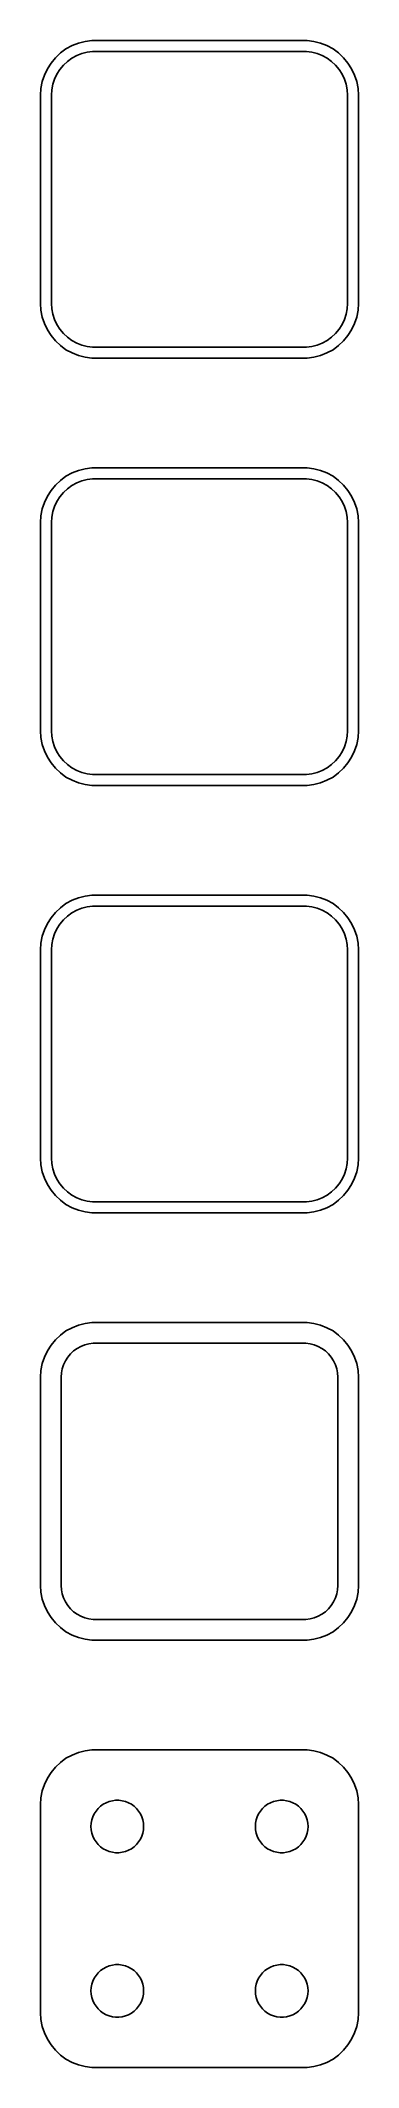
# Model space of a CAD drawing. Header units: metres. Extents: x -14 to 14, y 181 to 365.
import ezdxf

# ---------------------------------------------------------------- set-up
doc = ezdxf.new("R2010")
doc.units = ezdxf.units.M

msp = doc.modelspace()

# ---------------------------------------------------------------- linework, layer by layer
for p, q in [((-12.1791, 364.722), (-12.6871, 364.353)), ((-11.6289, 365.024), (-12.1791, 364.722)), ((-11.0451, 365.255), (-11.6289, 365.024)), ((-10.4369, 365.411), (-11.0451, 365.255)), ((-10.7361, 364.304), (-10.2495, 364.429)), ((-9.81395, 365.49), (-10.4369, 365.411)), ((-10.2495, 364.429), (-9.75116, 364.492)), ((9.81395, 365.49), (-9.81395, 365.49)), ((-9.75116, 364.492), (9.75116, 364.492)), ((9.75116, 364.492), (10.2495, 364.429)), ((10.4369, 365.411), (9.81395, 365.49)), ((10.2495, 364.429), (10.7361, 364.304)), ((11.0451, 365.255), (10.4369, 365.411)), ((11.6289, 365.024), (11.0451, 365.255)), ((12.1791, 364.722), (11.6289, 365.024)), ((12.6871, 364.353), (12.1791, 364.722)), ((-13.8815, 362.909), (-14.1489, 362.341)), ((-13.5451, 363.439), (-13.8815, 362.909)), ((-13.1448, 363.923), (-13.5451, 363.439)), ((-12.6871, 364.353), (-13.1448, 363.923)), ((-13.0052, 362.427), (-12.7361, 362.851)), ((-12.7361, 362.851), (-12.4159, 363.238)), ((-12.4159, 363.238), (-12.0497, 363.582)), ((-12.0497, 363.582), (-11.6433, 363.877)), ((-11.6433, 363.877), (-11.2031, 364.119)), ((-11.2031, 364.119), (-10.7361, 364.304)), ((10.7361, 364.304), (11.2031, 364.119)), ((11.2031, 364.119), (11.6433, 363.877)), ((11.6433, 363.877), (12.0497, 363.582)), ((12.0497, 363.582), (12.4159, 363.238)), ((12.4159, 363.238), (12.7361, 362.851)), ((13.1448, 363.923), (12.6871, 364.353)), ((12.7361, 362.851), (13.0052, 362.427)), ((13.5451, 363.439), (13.1448, 363.923)), ((13.8815, 362.909), (13.5451, 363.439)), ((14.1489, 362.341), (13.8815, 362.909)), ((-14.4606, 361.127), (-14.5, 360.5)), ((-14.3429, 361.743), (-14.4606, 361.127)), ((-14.1489, 362.341), (-14.3429, 361.743)), ((-13.5, 360.5), (-13.4684, 361.001)), ((-13.4684, 361.001), (-13.3743, 361.495)), ((-13.3743, 361.495), (-13.2191, 361.972)), ((-13.2191, 361.972), (-13.0052, 362.427)), ((13.0052, 362.427), (13.2191, 361.972)), ((13.2191, 361.972), (13.3743, 361.495)), ((13.3743, 361.495), (13.4684, 361.001)), ((13.4684, 361.001), (13.5, 360.5)), ((14.3429, 361.743), (14.1489, 362.341)), ((14.4606, 361.127), (14.3429, 361.743)), ((14.5, 360.5), (14.4606, 361.127)), ((-14.5, 360.5), (-14.5, 341.5)), ((-13.5, 341.5), (-13.5, 360.5)), ((13.5, 360.5), (13.5, 341.5)), ((14.5, 341.5), (14.5, 360.5)), ((-14.5, 341.5), (-14.4606, 340.873)), ((-14.4606, 340.873), (-14.3429, 340.257)), ((-13.4684, 340.999), (-13.5, 341.5)), ((-13.3743, 340.505), (-13.4684, 340.999)), ((-13.2191, 340.028), (-13.3743, 340.505)), ((13.3743, 340.505), (13.2191, 340.028)), ((13.4684, 340.999), (13.3743, 340.505)), ((13.5, 341.5), (13.4684, 340.999)), ((14.3429, 340.257), (14.4606, 340.873)), ((14.4606, 340.873), (14.5, 341.5)), ((-14.3429, 340.257), (-14.1489, 339.659)), ((-14.1489, 339.659), (-13.8815, 339.091)), ((-13.8815, 339.091), (-13.5451, 338.561)), ((-13.5451, 338.561), (-13.1448, 338.077)), ((-13.0052, 339.573), (-13.2191, 340.028)), ((-12.7361, 339.149), (-13.0052, 339.573)), ((-12.4159, 338.762), (-12.7361, 339.149)), ((-12.0497, 338.418), (-12.4159, 338.762)), ((12.4159, 338.762), (12.0497, 338.418)), ((12.7361, 339.149), (12.4159, 338.762)), ((13.0052, 339.573), (12.7361, 339.149)), ((13.2191, 340.028), (13.0052, 339.573)), ((13.1448, 338.077), (13.5451, 338.561)), ((13.5451, 338.561), (13.8815, 339.091)), ((13.8815, 339.091), (14.1489, 339.659)), ((14.1489, 339.659), (14.3429, 340.257)), ((-13.1448, 338.077), (-12.6871, 337.647)), ((-12.6871, 337.647), (-12.1791, 337.278)), ((-12.1791, 337.278), (-11.6289, 336.976)), ((-11.6433, 338.123), (-12.0497, 338.418)), ((-11.2031, 337.881), (-11.6433, 338.123)), ((-11.6289, 336.976), (-11.0451, 336.745)), ((-10.7361, 337.696), (-11.2031, 337.881)), ((-11.0451, 336.745), (-10.4369, 336.589)), ((-10.2495, 337.571), (-10.7361, 337.696)), ((-9.75116, 337.508), (-10.2495, 337.571)), ((9.75116, 337.508), (-9.75116, 337.508)), ((10.2495, 337.571), (9.75116, 337.508)), ((10.7361, 337.696), (10.2495, 337.571)), ((10.4369, 336.589), (11.0451, 336.745)), ((11.2031, 337.881), (10.7361, 337.696)), ((11.0451, 336.745), (11.6289, 336.976)), ((11.6433, 338.123), (11.2031, 337.881)), ((11.6289, 336.976), (12.1791, 337.278)), ((12.0497, 338.418), (11.6433, 338.123)), ((12.1791, 337.278), (12.6871, 337.647)), ((12.6871, 337.647), (13.1448, 338.077)), ((-10.4369, 336.589), (-9.81395, 336.51)), ((-9.81395, 336.51), (9.81395, 336.51)), ((9.81395, 336.51), (10.4369, 336.589)), ((-12.1791, 325.722), (-12.6871, 325.353)), ((-11.6289, 326.024), (-12.1791, 325.722)), ((-11.0451, 326.255), (-11.6289, 326.024)), ((-10.4369, 326.411), (-11.0451, 326.255)), ((-9.81395, 326.49), (-10.4369, 326.411)), ((9.81395, 326.49), (-9.81395, 326.49)), ((10.4369, 326.411), (9.81395, 326.49)), ((11.0451, 326.255), (10.4369, 326.411)), ((11.6289, 326.024), (11.0451, 326.255)), ((12.1791, 325.722), (11.6289, 326.024)), ((12.6871, 325.353), (12.1791, 325.722)), ((-13.8815, 323.909), (-14.1489, 323.341)), ((-13.5451, 324.439), (-13.8815, 323.909)), ((-13.1448, 324.923), (-13.5451, 324.439)), ((-12.6871, 325.353), (-13.1448, 324.923)), ((-13.0052, 323.427), (-12.7361, 323.851)), ((-12.7361, 323.851), (-12.4159, 324.238)), ((-12.4159, 324.238), (-12.0497, 324.582)), ((-12.0497, 324.582), (-11.6433, 324.877)), ((-11.6433, 324.877), (-11.2031, 325.119)), ((-11.2031, 325.119), (-10.7361, 325.304)), ((-10.7361, 325.304), (-10.2495, 325.429)), ((-10.2495, 325.429), (-9.75116, 325.492)), ((-9.75116, 325.492), (9.75116, 325.492)), ((9.75116, 325.492), (10.2495, 325.429)), ((10.2495, 325.429), (10.7361, 325.304)), ((10.7361, 325.304), (11.2031, 325.119)), ((11.2031, 325.119), (11.6433, 324.877)), ((11.6433, 324.877), (12.0497, 324.582)), ((12.0497, 324.582), (12.4159, 324.238)), ((12.4159, 324.238), (12.7361, 323.851)), ((13.1448, 324.923), (12.6871, 325.353)), ((12.7361, 323.851), (13.0052, 323.427)), ((13.5451, 324.439), (13.1448, 324.923)), ((13.8815, 323.909), (13.5451, 324.439)), ((14.1489, 323.341), (13.8815, 323.909)), ((-14.4606, 322.127), (-14.5, 321.5)), ((-14.3429, 322.743), (-14.4606, 322.127)), ((-14.1489, 323.341), (-14.3429, 322.743)), ((-13.5, 321.5), (-13.4684, 322.001)), ((-13.4684, 322.001), (-13.3743, 322.495)), ((-13.3743, 322.495), (-13.2191, 322.972)), ((-13.2191, 322.972), (-13.0052, 323.427)), ((13.0052, 323.427), (13.2191, 322.972)), ((13.2191, 322.972), (13.3743, 322.495)), ((13.3743, 322.495), (13.4684, 322.001)), ((13.4684, 322.001), (13.5, 321.5)), ((14.3429, 322.743), (14.1489, 323.341)), ((14.4606, 322.127), (14.3429, 322.743)), ((14.5, 321.5), (14.4606, 322.127)), ((-14.5, 321.5), (-14.5, 302.5)), ((-13.5, 302.5), (-13.5, 321.5)), ((13.5, 321.5), (13.5, 302.5)), ((14.5, 302.5), (14.5, 321.5)), ((-14.5, 302.5), (-14.4606, 301.873)), ((-14.4606, 301.873), (-14.3429, 301.257)), ((-13.4684, 301.999), (-13.5, 302.5)), ((-13.3743, 301.505), (-13.4684, 301.999)), ((13.4684, 301.999), (13.3743, 301.505)), ((13.5, 302.5), (13.4684, 301.999)), ((14.3429, 301.257), (14.4606, 301.873)), ((14.4606, 301.873), (14.5, 302.5)), ((-14.3429, 301.257), (-14.1489, 300.659)), ((-14.1489, 300.659), (-13.8815, 300.091)), ((-13.8815, 300.091), (-13.5451, 299.561)), ((-13.2191, 301.028), (-13.3743, 301.505)), ((-13.0052, 300.573), (-13.2191, 301.028)), ((-12.7361, 300.149), (-13.0052, 300.573)), ((-12.4159, 299.762), (-12.7361, 300.149)), ((-12.0497, 299.418), (-12.4159, 299.762)), ((12.4159, 299.762), (12.0497, 299.418)), ((12.7361, 300.149), (12.4159, 299.762)), ((13.0052, 300.573), (12.7361, 300.149)), ((13.2191, 301.028), (13.0052, 300.573)), ((13.3743, 301.505), (13.2191, 301.028)), ((13.5451, 299.561), (13.8815, 300.091)), ((13.8815, 300.091), (14.1489, 300.659)), ((14.1489, 300.659), (14.3429, 301.257)), ((-13.5451, 299.561), (-13.1448, 299.077)), ((-13.1448, 299.077), (-12.6871, 298.647)), ((-12.6871, 298.647), (-12.1791, 298.278)), ((-12.1791, 298.278), (-11.6289, 297.976)), ((-11.6433, 299.123), (-12.0497, 299.418)), ((-11.2031, 298.881), (-11.6433, 299.123)), ((-11.6289, 297.976), (-11.0451, 297.745)), ((-10.7361, 298.696), (-11.2031, 298.881)), ((-10.2495, 298.571), (-10.7361, 298.696)), ((-9.75116, 298.508), (-10.2495, 298.571)), ((9.75116, 298.508), (-9.75116, 298.508)), ((10.2495, 298.571), (9.75116, 298.508)), ((10.7361, 298.696), (10.2495, 298.571)), ((11.2031, 298.881), (10.7361, 298.696)), ((11.0451, 297.745), (11.6289, 297.976)), ((11.6433, 299.123), (11.2031, 298.881)), ((11.6289, 297.976), (12.1791, 298.278)), ((12.0497, 299.418), (11.6433, 299.123)), ((12.1791, 298.278), (12.6871, 298.647)), ((12.6871, 298.647), (13.1448, 299.077)), ((13.1448, 299.077), (13.5451, 299.561)), ((-11.0451, 297.745), (-10.4369, 297.589)), ((-10.4369, 297.589), (-9.81395, 297.51)), ((-9.81395, 297.51), (9.81395, 297.51)), ((9.81395, 297.51), (10.4369, 297.589)), ((10.4369, 297.589), (11.0451, 297.745)), ((-12.1791, 286.722), (-12.6871, 286.353)), ((-11.6289, 287.024), (-12.1791, 286.722)), ((-11.0451, 287.255), (-11.6289, 287.024)), ((-10.4369, 287.411), (-11.0451, 287.255)), ((-9.81395, 287.49), (-10.4369, 287.411)), ((9.81395, 287.49), (-9.81395, 287.49)), ((10.4369, 287.411), (9.81395, 287.49)), ((11.0451, 287.255), (10.4369, 287.411)), ((11.6289, 287.024), (11.0451, 287.255)), ((12.1791, 286.722), (11.6289, 287.024)), ((12.6871, 286.353), (12.1791, 286.722)), ((-13.8815, 284.909), (-14.1489, 284.341)), ((-13.5451, 285.439), (-13.8815, 284.909)), ((-13.1448, 285.923), (-13.5451, 285.439)), ((-12.6871, 286.353), (-13.1448, 285.923)), ((-12.7361, 284.851), (-12.4159, 285.238)), ((-12.4159, 285.238), (-12.0497, 285.582)), ((-12.0497, 285.582), (-11.6433, 285.877)), ((-11.6433, 285.877), (-11.2031, 286.119)), ((-11.2031, 286.119), (-10.7361, 286.304)), ((-10.7361, 286.304), (-10.2495, 286.429)), ((-10.2495, 286.429), (-9.75116, 286.492)), ((-9.75116, 286.492), (9.75116, 286.492)), ((9.75116, 286.492), (10.2495, 286.429)), ((10.2495, 286.429), (10.7361, 286.304)), ((10.7361, 286.304), (11.2031, 286.119)), ((11.2031, 286.119), (11.6433, 285.877)), ((11.6433, 285.877), (12.0497, 285.582)), ((12.0497, 285.582), (12.4159, 285.238)), ((12.4159, 285.238), (12.7361, 284.851)), ((13.1448, 285.923), (12.6871, 286.353)), ((13.5451, 285.439), (13.1448, 285.923)), ((13.8815, 284.909), (13.5451, 285.439)), ((14.1489, 284.341), (13.8815, 284.909)), ((-14.4606, 283.127), (-14.5, 282.5)), ((-14.3429, 283.743), (-14.4606, 283.127)), ((-14.1489, 284.341), (-14.3429, 283.743)), ((-13.4684, 283.001), (-13.3743, 283.495)), ((-13.3743, 283.495), (-13.2191, 283.972)), ((-13.2191, 283.972), (-13.0052, 284.427)), ((-13.0052, 284.427), (-12.7361, 284.851)), ((12.7361, 284.851), (13.0052, 284.427)), ((13.0052, 284.427), (13.2191, 283.972)), ((13.2191, 283.972), (13.3743, 283.495)), ((13.3743, 283.495), (13.4684, 283.001)), ((14.3429, 283.743), (14.1489, 284.341)), ((14.4606, 283.127), (14.3429, 283.743)), ((14.5, 282.5), (14.4606, 283.127)), ((-14.5, 282.5), (-14.5, 263.5)), ((-13.5, 282.5), (-13.4684, 283.001)), ((-13.5, 263.5), (-13.5, 282.5)), ((13.4684, 283.001), (13.5, 282.5)), ((13.5, 282.5), (13.5, 263.5)), ((14.5, 263.5), (14.5, 282.5)), ((-14.5, 263.5), (-14.4606, 262.873)), ((-14.4606, 262.873), (-14.3429, 262.257)), ((-13.4684, 262.999), (-13.5, 263.5)), ((-13.3743, 262.505), (-13.4684, 262.999)), ((13.4684, 262.999), (13.3743, 262.505)), ((13.5, 263.5), (13.4684, 262.999)), ((14.3429, 262.257), (14.4606, 262.873)), ((14.4606, 262.873), (14.5, 263.5)), ((-14.3429, 262.257), (-14.1489, 261.659)), ((-14.1489, 261.659), (-13.8815, 261.091)), ((-13.8815, 261.091), (-13.5451, 260.561)), ((-13.2191, 262.028), (-13.3743, 262.505)), ((-13.0052, 261.573), (-13.2191, 262.028)), ((-12.7361, 261.149), (-13.0052, 261.573)), ((-12.4159, 260.762), (-12.7361, 261.149)), ((12.7361, 261.149), (12.4159, 260.762)), ((13.0052, 261.573), (12.7361, 261.149)), ((13.2191, 262.028), (13.0052, 261.573)), ((13.3743, 262.505), (13.2191, 262.028)), ((13.5451, 260.561), (13.8815, 261.091)), ((13.8815, 261.091), (14.1489, 261.659)), ((14.1489, 261.659), (14.3429, 262.257)), ((-13.5451, 260.561), (-13.1448, 260.077)), ((-13.1448, 260.077), (-12.6871, 259.647)), ((-12.6871, 259.647), (-12.1791, 259.278)), ((-12.0497, 260.418), (-12.4159, 260.762)), ((-12.1791, 259.278), (-11.6289, 258.976)), ((-11.6433, 260.123), (-12.0497, 260.418)), ((-11.2031, 259.881), (-11.6433, 260.123)), ((-11.6289, 258.976), (-11.0451, 258.745)), ((-10.7361, 259.696), (-11.2031, 259.881)), ((-10.2495, 259.571), (-10.7361, 259.696)), ((-9.75116, 259.508), (-10.2495, 259.571)), ((9.75116, 259.508), (-9.75116, 259.508)), ((10.2495, 259.571), (9.75116, 259.508)), ((10.7361, 259.696), (10.2495, 259.571)), ((11.2031, 259.881), (10.7361, 259.696)), ((11.0451, 258.745), (11.6289, 258.976)), ((11.6433, 260.123), (11.2031, 259.881)), ((11.6289, 258.976), (12.1791, 259.278)), ((12.0497, 260.418), (11.6433, 260.123)), ((12.4159, 260.762), (12.0497, 260.418)), ((12.1791, 259.278), (12.6871, 259.647)), ((12.6871, 259.647), (13.1448, 260.077)), ((13.1448, 260.077), (13.5451, 260.561)), ((-11.0451, 258.745), (-10.4369, 258.589)), ((-10.4369, 258.589), (-9.81395, 258.51)), ((-9.81395, 258.51), (9.81395, 258.51)), ((9.81395, 258.51), (10.4369, 258.589)), ((10.4369, 258.589), (11.0451, 258.745)), ((-11.6289, 248.024), (-12.1791, 247.722)), ((-11.0451, 248.255), (-11.6289, 248.024)), ((-10.4369, 248.411), (-11.0451, 248.255)), ((-9.81395, 248.49), (-10.4369, 248.411)), ((9.81395, 248.49), (-9.81395, 248.49)), ((10.4369, 248.411), (9.81395, 248.49)), ((11.0451, 248.255), (10.4369, 248.411)), ((11.6289, 248.024), (11.0451, 248.255)), ((12.1791, 247.722), (11.6289, 248.024)), ((-13.5451, 246.439), (-13.8815, 245.909)), ((-13.1448, 246.923), (-13.5451, 246.439)), ((-12.6871, 247.353), (-13.1448, 246.923)), ((-12.1791, 247.722), (-12.6871, 247.353)), ((-11.4842, 245.899), (-11.168, 246.128)), ((-11.168, 246.128), (-10.8254, 246.317)), ((-10.8254, 246.317), (-10.4619, 246.461)), ((-10.4619, 246.461), (-10.0833, 246.558)), ((-10.0833, 246.558), (-9.69545, 246.607)), ((-9.69545, 246.607), (9.69545, 246.607)), ((9.69545, 246.607), (10.0833, 246.558)), ((10.0833, 246.558), (10.4619, 246.461)), ((10.4619, 246.461), (10.8254, 246.317)), ((10.8254, 246.317), (11.168, 246.128)), ((11.168, 246.128), (11.4842, 245.899)), ((12.6871, 247.353), (12.1791, 247.722)), ((13.1448, 246.923), (12.6871, 247.353)), ((13.5451, 246.439), (13.1448, 246.923)), ((13.8815, 245.909), (13.5451, 246.439)), ((-14.3429, 244.743), (-14.4606, 244.127)), ((-14.1489, 245.341), (-14.3429, 244.743)), ((-13.8815, 245.909), (-14.1489, 245.341)), ((-12.5884, 243.89), (-12.5151, 244.274)), ((-12.5151, 244.274), (-12.3943, 244.646)), ((-12.3943, 244.646), (-12.2279, 245)), ((-12.2279, 245), (-12.0184, 245.33)), ((-12.0184, 245.33), (-11.7692, 245.631)), ((-11.7692, 245.631), (-11.4842, 245.899)), ((11.4842, 245.899), (11.7692, 245.631)), ((11.7692, 245.631), (12.0184, 245.33)), ((12.0184, 245.33), (12.2279, 245)), ((12.2279, 245), (12.3943, 244.646)), ((12.3943, 244.646), (12.5151, 244.274)), ((12.5151, 244.274), (12.5884, 243.89)), ((14.1489, 245.341), (13.8815, 245.909)), ((14.3429, 244.743), (14.1489, 245.341)), ((14.4606, 244.127), (14.3429, 244.743)), ((-14.4606, 244.127), (-14.5, 243.5)), ((-14.5, 243.5), (-14.5, 224.5)), ((-12.6129, 243.5), (-12.5884, 243.89)), ((-12.6129, 224.5), (-12.6129, 243.5)), ((12.5884, 243.89), (12.6129, 243.5)), ((12.6129, 243.5), (12.6129, 224.5)), ((14.5, 243.5), (14.4606, 244.127)), ((14.5, 224.5), (14.5, 243.5)), ((-14.5, 224.5), (-14.4606, 223.873)), ((-14.4606, 223.873), (-14.3429, 223.257)), ((-12.5884, 224.11), (-12.6129, 224.5)), ((-12.5151, 223.726), (-12.5884, 224.11)), ((12.5884, 224.11), (12.5151, 223.726)), ((12.6129, 224.5), (12.5884, 224.11)), ((14.3429, 223.257), (14.4606, 223.873)), ((14.4606, 223.873), (14.5, 224.5)), ((-14.3429, 223.257), (-14.1489, 222.659)), ((-14.1489, 222.659), (-13.8815, 222.091)), ((-13.8815, 222.091), (-13.5451, 221.561)), ((-12.3943, 223.354), (-12.5151, 223.726)), ((-12.2279, 223), (-12.3943, 223.354)), ((-12.0184, 222.67), (-12.2279, 223)), ((-11.7692, 222.369), (-12.0184, 222.67)), ((-11.4842, 222.101), (-11.7692, 222.369)), ((-11.168, 221.872), (-11.4842, 222.101)), ((11.4842, 222.101), (11.168, 221.872)), ((11.7692, 222.369), (11.4842, 222.101)), ((12.0184, 222.67), (11.7692, 222.369)), ((12.2279, 223), (12.0184, 222.67)), ((12.3943, 223.354), (12.2279, 223)), ((12.5151, 223.726), (12.3943, 223.354)), ((13.5451, 221.561), (13.8815, 222.091)), ((13.8815, 222.091), (14.1489, 222.659)), ((14.1489, 222.659), (14.3429, 223.257)), ((-13.5451, 221.561), (-13.1448, 221.077)), ((-13.1448, 221.077), (-12.6871, 220.647)), ((-12.6871, 220.647), (-12.1791, 220.278)), ((-12.1791, 220.278), (-11.6289, 219.976)), ((-10.8254, 221.683), (-11.168, 221.872)), ((-10.4619, 221.539), (-10.8254, 221.683)), ((-10.0833, 221.442), (-10.4619, 221.539)), ((-9.69545, 221.393), (-10.0833, 221.442)), ((9.69545, 221.393), (-9.69545, 221.393)), ((10.0833, 221.442), (9.69545, 221.393)), ((10.4619, 221.539), (10.0833, 221.442)), ((10.8254, 221.683), (10.4619, 221.539)), ((11.168, 221.872), (10.8254, 221.683)), ((11.6289, 219.976), (12.1791, 220.278)), ((12.1791, 220.278), (12.6871, 220.647)), ((12.6871, 220.647), (13.1448, 221.077)), ((13.1448, 221.077), (13.5451, 221.561)), ((-11.6289, 219.976), (-11.0451, 219.745)), ((-11.0451, 219.745), (-10.4369, 219.589)), ((-10.4369, 219.589), (-9.81395, 219.51)), ((-9.81395, 219.51), (9.81395, 219.51)), ((9.81395, 219.51), (10.4369, 219.589)), ((10.4369, 219.589), (11.0451, 219.745)), ((11.0451, 219.745), (11.6289, 219.976)), ((-11.0451, 209.255), (-11.6289, 209.024)), ((-10.4369, 209.411), (-11.0451, 209.255)), ((-9.81395, 209.49), (-10.4369, 209.411)), ((9.81395, 209.49), (-9.81395, 209.49)), ((10.4369, 209.411), (9.81395, 209.49)), ((11.0451, 209.255), (10.4369, 209.411)), ((11.6289, 209.024), (11.0451, 209.255)), ((-13.5451, 207.439), (-13.8815, 206.909)), ((-13.1448, 207.923), (-13.5451, 207.439)), ((-12.6871, 208.353), (-13.1448, 207.923)), ((-12.1791, 208.722), (-12.6871, 208.353)), ((-11.6289, 209.024), (-12.1791, 208.722)), ((12.1791, 208.722), (11.6289, 209.024)), ((12.6871, 208.353), (12.1791, 208.722)), ((13.1448, 207.923), (12.6871, 208.353)), ((13.5451, 207.439), (13.1448, 207.923)), ((13.8815, 206.909), (13.5451, 207.439)), ((-14.3429, 205.743), (-14.4606, 205.127)), ((-14.1489, 206.341), (-14.3429, 205.743)), ((-13.8815, 206.909), (-14.1489, 206.341)), ((14.1489, 206.341), (13.8815, 206.909)), ((14.3429, 205.743), (14.1489, 206.341)), ((14.4606, 205.127), (14.3429, 205.743)), ((-14.4606, 205.127), (-14.5, 204.5)), ((-14.5, 204.5), (-14.5, 185.5)), ((-9.73146, 203.383), (-9.60313, 203.656)), ((-9.60313, 203.656), (-9.44164, 203.911)), ((-9.44164, 203.911), (-9.24951, 204.143)), ((-9.24951, 204.143), (-9.02982, 204.349)), ((-9.02982, 204.349), (-8.78598, 204.526)), ((-8.78598, 204.526), (-8.52187, 204.672)), ((-8.52187, 204.672), (-8.24164, 204.783)), ((-8.24164, 204.783), (-7.94971, 204.857)), ((-7.94971, 204.857), (-7.6507, 204.895)), ((-7.6507, 204.895), (-7.34929, 204.895)), ((-7.34929, 204.895), (-7.05028, 204.857)), ((-7.05028, 204.857), (-6.75835, 204.783)), ((-6.75835, 204.783), (-6.47812, 204.672)), ((-6.47812, 204.672), (-6.214, 204.526)), ((-6.214, 204.526), (-5.97017, 204.349)), ((-5.97017, 204.349), (-5.75047, 204.143)), ((-5.75047, 204.143), (-5.55835, 203.911)), ((-5.55835, 203.911), (-5.39685, 203.656)), ((-5.39685, 203.656), (-5.26852, 203.383)), ((5.26852, 203.383), (5.39685, 203.656)), ((5.39685, 203.656), (5.55835, 203.911)), ((5.55835, 203.911), (5.75047, 204.143)), ((5.75047, 204.143), (5.97017, 204.349)), ((5.97017, 204.349), (6.214, 204.526)), ((6.214, 204.526), (6.47812, 204.672)), ((6.47812, 204.672), (6.75835, 204.783)), ((6.75835, 204.783), (7.05028, 204.857)), ((7.05028, 204.857), (7.34929, 204.895)), ((7.34929, 204.895), (7.6507, 204.895)), ((7.6507, 204.895), (7.94971, 204.857)), ((7.94971, 204.857), (8.24164, 204.783)), ((8.24164, 204.783), (8.52187, 204.672)), ((8.52187, 204.672), (8.78598, 204.526)), ((8.78598, 204.526), (9.02982, 204.349)), ((9.02982, 204.349), (9.24951, 204.143)), ((9.24951, 204.143), (9.44164, 203.911)), ((9.44164, 203.911), (9.60313, 203.656)), ((9.60313, 203.656), (9.73146, 203.383)), ((14.5, 204.5), (14.4606, 205.127)), ((14.5, 185.5), (14.5, 204.5)), ((-9.89999, 202.5), (-9.88107, 202.801)), ((-9.88107, 202.199), (-9.89999, 202.5)), ((-9.88107, 202.801), (-9.82458, 203.097)), ((-9.82458, 201.903), (-9.88107, 202.199)), ((-9.82458, 203.097), (-9.73146, 203.383)), ((-9.73146, 201.617), (-9.82458, 201.903)), ((-5.26852, 203.383), (-5.1754, 203.097)), ((-5.1754, 201.903), (-5.26852, 201.617)), ((-5.1754, 203.097), (-5.11891, 202.801)), ((-5.11891, 202.199), (-5.1754, 201.903)), ((-5.11891, 202.801), (-5.09999, 202.5)), ((-5.09999, 202.5), (-5.11891, 202.199)), ((5.09999, 202.5), (5.11891, 202.801)), ((5.11891, 202.199), (5.09999, 202.5)), ((5.11891, 202.801), (5.1754, 203.097)), ((5.1754, 201.903), (5.11891, 202.199)), ((5.1754, 203.097), (5.26852, 203.383)), ((5.26852, 201.617), (5.1754, 201.903)), ((9.73146, 203.383), (9.82458, 203.097)), ((9.82458, 201.903), (9.73146, 201.617)), ((9.82458, 203.097), (9.88107, 202.801)), ((9.88107, 202.199), (9.82458, 201.903)), ((9.88107, 202.801), (9.89999, 202.5)), ((9.89999, 202.5), (9.88107, 202.199)), ((-9.60313, 201.344), (-9.73146, 201.617)), ((-9.44164, 201.089), (-9.60313, 201.344)), ((-9.24951, 200.857), (-9.44164, 201.089)), ((-9.02982, 200.651), (-9.24951, 200.857)), ((-8.78598, 200.474), (-9.02982, 200.651)), ((-8.52187, 200.328), (-8.78598, 200.474)), ((-8.24164, 200.217), (-8.52187, 200.328)), ((-7.94971, 200.143), (-8.24164, 200.217)), ((-7.6507, 200.105), (-7.94971, 200.143)), ((-7.34929, 200.105), (-7.6507, 200.105)), ((-7.05028, 200.143), (-7.34929, 200.105)), ((-6.75835, 200.217), (-7.05028, 200.143)), ((-6.47812, 200.328), (-6.75835, 200.217)), ((-6.214, 200.474), (-6.47812, 200.328)), ((-5.97017, 200.651), (-6.214, 200.474)), ((-5.75047, 200.857), (-5.97017, 200.651)), ((-5.55835, 201.089), (-5.75047, 200.857)), ((-5.39685, 201.344), (-5.55835, 201.089)), ((-5.26852, 201.617), (-5.39685, 201.344)), ((5.39685, 201.344), (5.26852, 201.617)), ((5.55835, 201.089), (5.39685, 201.344)), ((5.75047, 200.857), (5.55835, 201.089)), ((5.97017, 200.651), (5.75047, 200.857)), ((6.214, 200.474), (5.97017, 200.651)), ((6.47812, 200.328), (6.214, 200.474)), ((6.75835, 200.217), (6.47812, 200.328)), ((7.05028, 200.143), (6.75835, 200.217)), ((7.34929, 200.105), (7.05028, 200.143)), ((7.6507, 200.105), (7.34929, 200.105)), ((7.94971, 200.143), (7.6507, 200.105)), ((8.24164, 200.217), (7.94971, 200.143)), ((8.52187, 200.328), (8.24164, 200.217)), ((8.78598, 200.474), (8.52187, 200.328)), ((9.02982, 200.651), (8.78598, 200.474)), ((9.24951, 200.857), (9.02982, 200.651)), ((9.44164, 201.089), (9.24951, 200.857)), ((9.60313, 201.344), (9.44164, 201.089)), ((9.73146, 201.617), (9.60313, 201.344)), ((-9.60313, 188.656), (-9.44164, 188.911)), ((-9.44164, 188.911), (-9.24951, 189.143)), ((-9.24951, 189.143), (-9.02982, 189.349)), ((-9.02982, 189.349), (-8.78598, 189.526)), ((-8.78598, 189.526), (-8.52187, 189.672)), ((-8.52187, 189.672), (-8.24164, 189.783)), ((-8.24164, 189.783), (-7.94971, 189.857)), ((-7.94971, 189.857), (-7.6507, 189.895)), ((-7.6507, 189.895), (-7.34929, 189.895)), ((-7.34929, 189.895), (-7.05028, 189.857)), ((-7.05028, 189.857), (-6.75835, 189.783)), ((-6.75835, 189.783), (-6.47812, 189.672)), ((-6.47812, 189.672), (-6.214, 189.526)), ((-6.214, 189.526), (-5.97017, 189.349)), ((-5.97017, 189.349), (-5.75047, 189.143)), ((-5.75047, 189.143), (-5.55835, 188.911)), ((-5.55835, 188.911), (-5.39685, 188.656)), ((5.39685, 188.656), (5.55835, 188.911)), ((5.55835, 188.911), (5.75047, 189.143)), ((5.75047, 189.143), (5.97017, 189.349)), ((5.97017, 189.349), (6.214, 189.526)), ((6.214, 189.526), (6.47812, 189.672)), ((6.47812, 189.672), (6.75835, 189.783)), ((6.75835, 189.783), (7.05028, 189.857)), ((7.05028, 189.857), (7.34929, 189.895)), ((7.34929, 189.895), (7.6507, 189.895)), ((7.6507, 189.895), (7.94971, 189.857)), ((7.94971, 189.857), (8.24164, 189.783)), ((8.24164, 189.783), (8.52187, 189.672)), ((8.52187, 189.672), (8.78598, 189.526)), ((8.78598, 189.526), (9.02982, 189.349)), ((9.02982, 189.349), (9.24951, 189.143)), ((9.24951, 189.143), (9.44164, 188.911)), ((9.44164, 188.911), (9.60313, 188.656)), ((-9.89999, 187.5), (-9.88107, 187.801)), ((-9.88107, 187.199), (-9.89999, 187.5)), ((-9.88107, 187.801), (-9.82458, 188.097)), ((-9.82458, 186.903), (-9.88107, 187.199)), ((-9.82458, 188.097), (-9.73146, 188.383)), ((-9.73146, 186.617), (-9.82458, 186.903)), ((-9.73146, 188.383), (-9.60313, 188.656)), ((-5.39685, 188.656), (-5.26852, 188.383)), ((-5.26852, 188.383), (-5.1754, 188.097)), ((-5.1754, 186.903), (-5.26852, 186.617)), ((-5.1754, 188.097), (-5.11891, 187.801)), ((-5.11891, 187.199), (-5.1754, 186.903)), ((-5.11891, 187.801), (-5.09999, 187.5)), ((-5.09999, 187.5), (-5.11891, 187.199)), ((5.09999, 187.5), (5.11891, 187.801)), ((5.11891, 187.199), (5.09999, 187.5)), ((5.11891, 187.801), (5.1754, 188.097)), ((5.1754, 186.903), (5.11891, 187.199)), ((5.1754, 188.097), (5.26852, 188.383)), ((5.26852, 186.617), (5.1754, 186.903)), ((5.26852, 188.383), (5.39685, 188.656)), ((9.60313, 188.656), (9.73146, 188.383)), ((9.73146, 188.383), (9.82458, 188.097)), ((9.82458, 186.903), (9.73146, 186.617)), ((9.82458, 188.097), (9.88107, 187.801)), ((9.88107, 187.199), (9.82458, 186.903)), ((9.88107, 187.801), (9.89999, 187.5)), ((9.89999, 187.5), (9.88107, 187.199)), ((-14.5, 185.5), (-14.4606, 184.873)), ((-9.60313, 186.344), (-9.73146, 186.617)), ((-9.44164, 186.089), (-9.60313, 186.344)), ((-9.24951, 185.857), (-9.44164, 186.089)), ((-9.02982, 185.651), (-9.24951, 185.857)), ((-8.78598, 185.474), (-9.02982, 185.651)), ((-8.52187, 185.328), (-8.78598, 185.474)), ((-8.24164, 185.217), (-8.52187, 185.328)), ((-7.94971, 185.143), (-8.24164, 185.217)), ((-7.6507, 185.105), (-7.94971, 185.143)), ((-7.34929, 185.105), (-7.6507, 185.105)), ((-7.05028, 185.143), (-7.34929, 185.105)), ((-6.75835, 185.217), (-7.05028, 185.143)), ((-6.47812, 185.328), (-6.75835, 185.217)), ((-6.214, 185.474), (-6.47812, 185.328)), ((-5.97017, 185.651), (-6.214, 185.474)), ((-5.75047, 185.857), (-5.97017, 185.651)), ((-5.55835, 186.089), (-5.75047, 185.857)), ((-5.39685, 186.344), (-5.55835, 186.089)), ((-5.26852, 186.617), (-5.39685, 186.344)), ((5.39685, 186.344), (5.26852, 186.617)), ((5.55835, 186.089), (5.39685, 186.344)), ((5.75047, 185.857), (5.55835, 186.089)), ((5.97017, 185.651), (5.75047, 185.857)), ((6.214, 185.474), (5.97017, 185.651)), ((6.47812, 185.328), (6.214, 185.474)), ((6.75835, 185.217), (6.47812, 185.328)), ((7.05028, 185.143), (6.75835, 185.217)), ((7.34929, 185.105), (7.05028, 185.143)), ((7.6507, 185.105), (7.34929, 185.105)), ((7.94971, 185.143), (7.6507, 185.105)), ((8.24164, 185.217), (7.94971, 185.143)), ((8.52187, 185.328), (8.24164, 185.217)), ((8.78598, 185.474), (8.52187, 185.328)), ((9.02982, 185.651), (8.78598, 185.474)), ((9.24951, 185.857), (9.02982, 185.651)), ((9.44164, 186.089), (9.24951, 185.857)), ((9.60313, 186.344), (9.44164, 186.089)), ((9.73146, 186.617), (9.60313, 186.344)), ((14.4606, 184.873), (14.5, 185.5)), ((-14.4606, 184.873), (-14.3429, 184.257)), ((-14.3429, 184.257), (-14.1489, 183.659)), ((-14.1489, 183.659), (-13.8815, 183.091)), ((13.8815, 183.091), (14.1489, 183.659)), ((14.1489, 183.659), (14.3429, 184.257)), ((14.3429, 184.257), (14.4606, 184.873)), ((-13.8815, 183.091), (-13.5451, 182.561)), ((-13.5451, 182.561), (-13.1448, 182.077)), ((-13.1448, 182.077), (-12.6871, 181.647)), ((-12.6871, 181.647), (-12.1791, 181.278)), ((12.1791, 181.278), (12.6871, 181.647)), ((12.6871, 181.647), (13.1448, 182.077)), ((13.1448, 182.077), (13.5451, 182.561)), ((13.5451, 182.561), (13.8815, 183.091)), ((-12.1791, 181.278), (-11.6289, 180.976)), ((-11.6289, 180.976), (-11.0451, 180.745)), ((-11.0451, 180.745), (-10.4369, 180.589)), ((-10.4369, 180.589), (-9.81395, 180.51)), ((-9.81395, 180.51), (9.81395, 180.51)), ((9.81395, 180.51), (10.4369, 180.589)), ((10.4369, 180.589), (11.0451, 180.745)), ((11.0451, 180.745), (11.6289, 180.976)), ((11.6289, 180.976), (12.1791, 181.278))]:
    msp.add_line(p, q)

doc.saveas('drawing.dxf')
